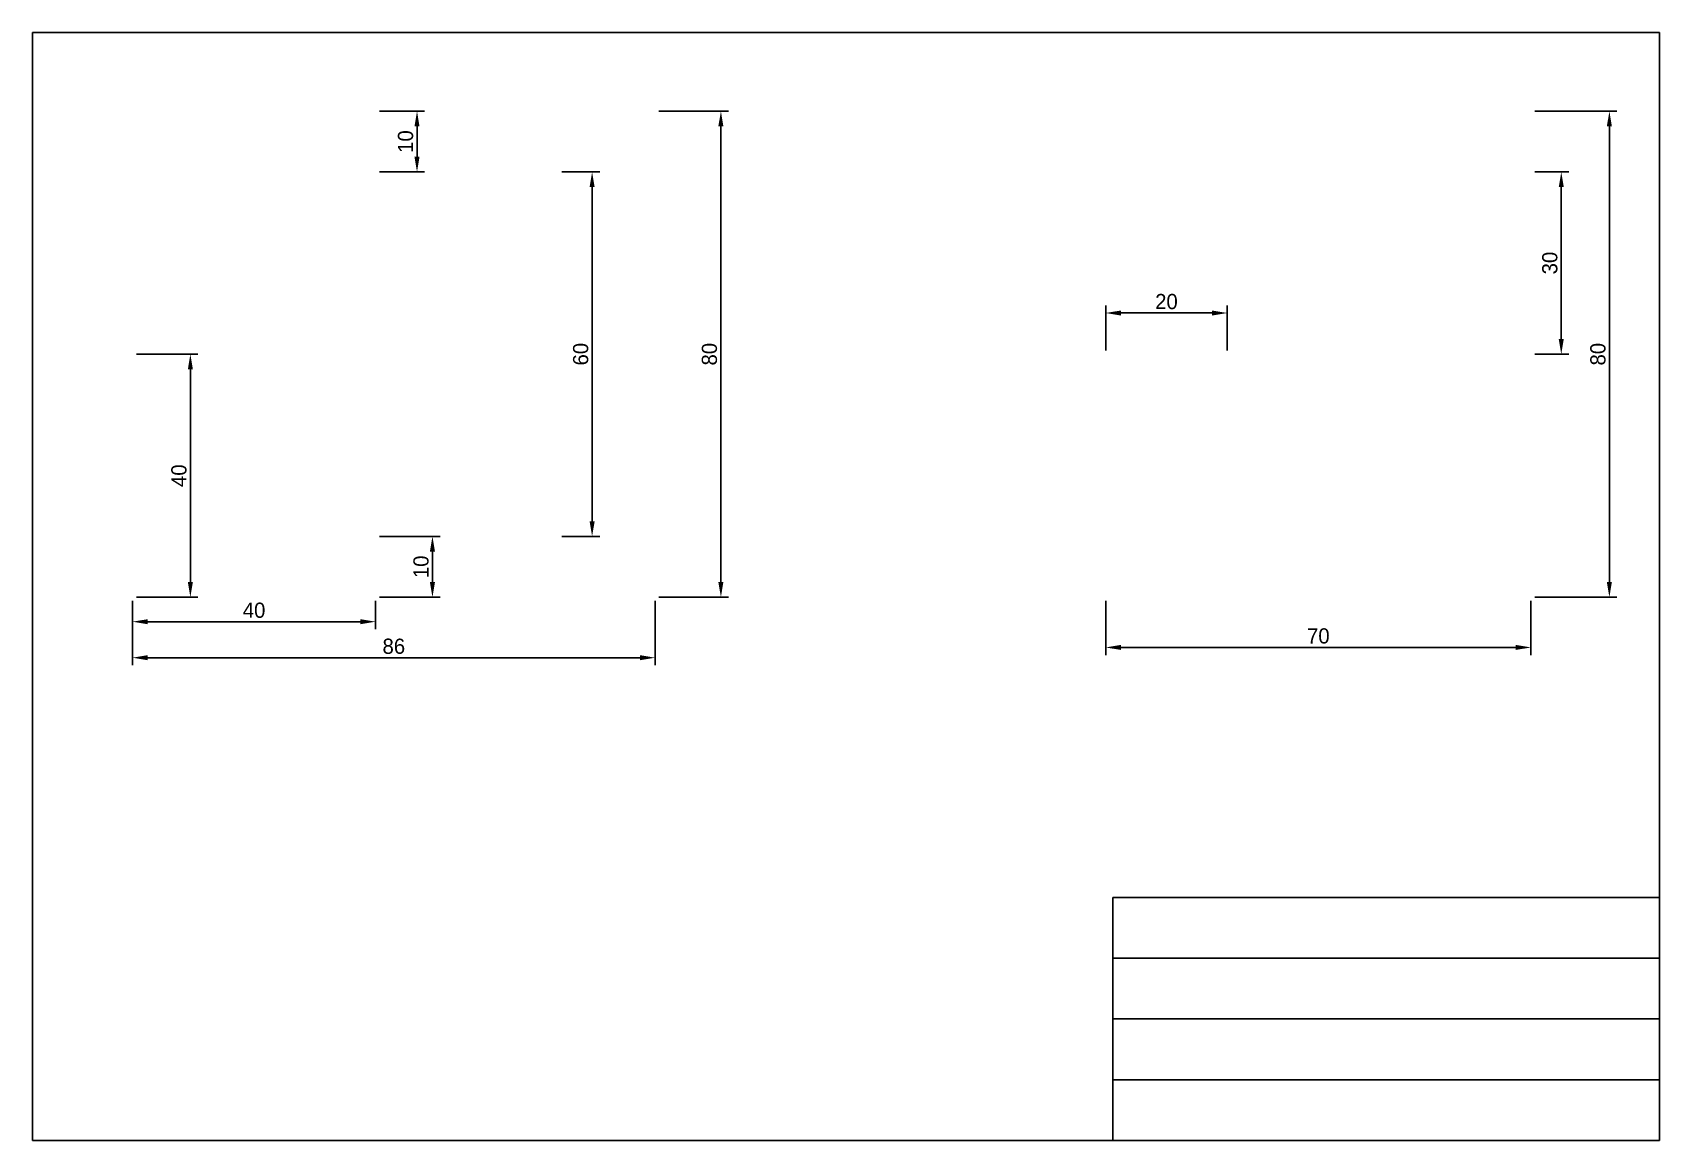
# Paper-space layout 'Layout1' of a CAD drawing. Header units: millimetres. Extents: x 10 to 278, y 9 to 192.
import ezdxf

# ---------------------------------------------------------------- set-up
doc = ezdxf.new("R2010")
doc.units = ezdxf.units.MM
doc.dimstyles.new('ISO-25', dxfattribs={"dimtxt": 2.5, "dimasz": 2.5, "dimexe": 1.25, "dimexo": 0.625, "dimtad": 1, "dimtxsty": 'Standard', "dimcen": 2.5, "dimadec": 0, "dimazin": 0, "dimtfac": 1, "dimtmove": 0, "dimatfit": 3, "dimfxl": 1, "dimarcsym": 0})

# ---------------------------------------------------------------- blocks, each defined once
blk = doc.blocks.new('*D24')
at = {"color": 0, "lineweight": -2, "transparency": 16777216}
for p, q in [((257.43, 168.63), (263.04, 168.63)), ((261.79, 141.13), (261.79, 166.13)), ((257.43, 138.63), (263.04, 138.63))]:
    blk.add_line(p, q, dxfattribs=at)
at = {"color": 0, "transparency": 16777216}
for points in [[(261.37, 166.13), (262.2, 166.13), (261.79, 168.63)], [(261.37, 141.13), (262.2, 141.13), (261.79, 138.63)]]:
    blk.add_solid(points, dxfattribs=at)
at = {"layer": 'Defpoints', "color": 0, "transparency": 16777216}
for p in [(256.8, 168.63), (261.79, 168.63), (256.8, 138.63)]:
    blk.add_point(p, dxfattribs=at)
at = {"color": 0, "transparency": 16777216, "insert": (259.91, 153.63), "char_height": 2.5, "attachment_point": 5, "rotation": 90}
blk.add_mtext('30', dxfattribs=at)
blk = doc.blocks.new('*D25')
at = {"color": 0, "lineweight": -2, "transparency": 16777216}
for p, q in [((257.43, 178.63), (270.96, 178.63)), ((269.71, 176.13), (269.71, 101.13)), ((257.43, 98.63), (270.96, 98.63))]:
    blk.add_line(p, q, dxfattribs=at)
at = {"color": 0, "transparency": 16777216}
for points in [[(269.29, 176.13), (270.12, 176.13), (269.71, 178.63)], [(269.29, 101.13), (270.12, 101.13), (269.71, 98.63)]]:
    blk.add_solid(points, dxfattribs=at)
at = {"layer": 'Defpoints', "color": 0, "transparency": 16777216}
for p in [(256.8, 178.63), (256.8, 98.63), (269.71, 98.63)]:
    blk.add_point(p, dxfattribs=at)
at = {"color": 0, "transparency": 16777216, "insert": (267.83, 138.63), "char_height": 2.5, "attachment_point": 5, "rotation": 90}
blk.add_mtext('80', dxfattribs=at)
blk = doc.blocks.new('*D26')
at = {"color": 0, "lineweight": -2, "transparency": 16777216}
for p, q in [((186.8, 139.26), (186.8, 146.66)), ((189.3, 145.41), (204.3, 145.41)), ((206.8, 139.26), (206.8, 146.66))]:
    blk.add_line(p, q, dxfattribs=at)
at = {"color": 0, "transparency": 16777216}
for points in [[(189.3, 145.82), (189.3, 144.99), (186.8, 145.41)], [(204.3, 145.82), (204.3, 144.99), (206.8, 145.41)]]:
    blk.add_solid(points, dxfattribs=at)
at = {"layer": 'Defpoints', "color": 0, "transparency": 16777216}
for p in [(206.8, 145.41), (186.8, 138.63), (206.8, 138.63)]:
    blk.add_point(p, dxfattribs=at)
at = {"color": 0, "transparency": 16777216, "insert": (196.8, 147.28), "char_height": 2.5, "attachment_point": 5}
blk.add_mtext('20', dxfattribs=at)
blk = doc.blocks.new('*D27')
at = {"color": 0, "lineweight": -2, "transparency": 16777216}
for p, q in [((186.8, 98.01), (186.8, 89.11)), ((256.8, 98.01), (256.8, 89.11)), ((189.3, 90.36), (254.3, 90.36))]:
    blk.add_line(p, q, dxfattribs=at)
at = {"color": 0, "transparency": 16777216}
for points in [[(189.3, 90.78), (189.3, 89.95), (186.8, 90.36)], [(254.3, 90.78), (254.3, 89.95), (256.8, 90.36)]]:
    blk.add_solid(points, dxfattribs=at)
at = {"layer": 'Defpoints', "color": 0, "transparency": 16777216}
for p in [(186.8, 98.63), (256.8, 98.63), (256.8, 90.36)]:
    blk.add_point(p, dxfattribs=at)
at = {"color": 0, "transparency": 16777216, "insert": (221.8, 92.24), "char_height": 2.5, "attachment_point": 5}
blk.add_mtext('70', dxfattribs=at)
blk = doc.blocks.new('*D28')
at = {"color": 0, "lineweight": -2, "transparency": 16777216}
for p, q in [((113.25, 178.63), (124.71, 178.63)), ((123.46, 176.13), (123.46, 101.13)), ((113.25, 98.63), (124.71, 98.63))]:
    blk.add_line(p, q, dxfattribs=at)
at = {"color": 0, "transparency": 16777216}
for points in [[(123.04, 176.13), (123.87, 176.13), (123.46, 178.63)], [(123.04, 101.13), (123.87, 101.13), (123.46, 98.63)]]:
    blk.add_solid(points, dxfattribs=at)
at = {"layer": 'Defpoints', "color": 0, "transparency": 16777216}
for p in [(112.62, 178.63), (112.62, 98.63), (123.46, 98.63)]:
    blk.add_point(p, dxfattribs=at)
at = {"color": 0, "transparency": 16777216, "insert": (121.58, 138.63), "char_height": 2.5, "attachment_point": 5, "rotation": 90}
blk.add_mtext('80', dxfattribs=at)
blk = doc.blocks.new('*D29')
at = {"color": 0, "lineweight": -2, "transparency": 16777216}
for p, q in [((97.25, 168.63), (103.51, 168.63)), ((102.26, 111.13), (102.26, 166.13)), ((97.25, 108.63), (103.51, 108.63))]:
    blk.add_line(p, q, dxfattribs=at)
at = {"color": 0, "transparency": 16777216}
for points in [[(101.85, 166.13), (102.68, 166.13), (102.26, 168.63)], [(101.85, 111.13), (102.68, 111.13), (102.26, 108.63)]]:
    blk.add_solid(points, dxfattribs=at)
at = {"layer": 'Defpoints', "color": 0, "transparency": 16777216}
for p in [(96.62, 168.63), (102.26, 168.63), (96.62, 108.63)]:
    blk.add_point(p, dxfattribs=at)
at = {"color": 0, "transparency": 16777216, "insert": (100.39, 138.63), "char_height": 2.5, "attachment_point": 5, "rotation": 90}
blk.add_mtext('60', dxfattribs=at)
blk = doc.blocks.new('*D30')
at = {"color": 0, "lineweight": -2, "transparency": 16777216}
for p, q in [((67.25, 108.63), (77.23, 108.63)), ((75.98, 106.13), (75.98, 101.13)), ((67.25, 98.63), (77.23, 98.63))]:
    blk.add_line(p, q, dxfattribs=at)
at = {"color": 0, "transparency": 16777216}
for points in [[(75.56, 106.13), (76.4, 106.13), (75.98, 108.63)], [(75.56, 101.13), (76.4, 101.13), (75.98, 98.63)]]:
    blk.add_solid(points, dxfattribs=at)
at = {"layer": 'Defpoints', "color": 0, "transparency": 16777216}
for p in [(66.62, 108.63), (66.62, 98.63), (75.98, 98.63)]:
    blk.add_point(p, dxfattribs=at)
at = {"color": 0, "transparency": 16777216, "insert": (74.11, 103.63), "char_height": 2.5, "attachment_point": 5, "rotation": 90}
blk.add_mtext('10', dxfattribs=at)
blk = doc.blocks.new('*D31')
at = {"color": 0, "lineweight": -2, "transparency": 16777216}
for p, q in [((27.25, 138.63), (37.38, 138.63)), ((36.13, 136.13), (36.13, 101.13)), ((27.25, 98.63), (37.38, 98.63))]:
    blk.add_line(p, q, dxfattribs=at)
at = {"color": 0, "transparency": 16777216}
for points in [[(35.72, 136.13), (36.55, 136.13), (36.13, 138.63)], [(35.72, 101.13), (36.55, 101.13), (36.13, 98.63)]]:
    blk.add_solid(points, dxfattribs=at)
at = {"layer": 'Defpoints', "color": 0, "transparency": 16777216}
for p in [(26.62, 138.63), (26.62, 98.63), (36.13, 98.63)]:
    blk.add_point(p, dxfattribs=at)
at = {"color": 0, "transparency": 16777216, "insert": (34.26, 118.63), "char_height": 2.5, "attachment_point": 5, "rotation": 90}
blk.add_mtext('40', dxfattribs=at)
blk = doc.blocks.new('*D32')
at = {"color": 0, "lineweight": -2, "transparency": 16777216}
for p, q in [((67.25, 178.63), (74.69, 178.63)), ((73.44, 176.13), (73.44, 171.13)), ((67.25, 168.63), (74.69, 168.63))]:
    blk.add_line(p, q, dxfattribs=at)
at = {"color": 0, "transparency": 16777216}
for points in [[(73.02, 176.13), (73.85, 176.13), (73.44, 178.63)], [(73.02, 171.13), (73.85, 171.13), (73.44, 168.63)]]:
    blk.add_solid(points, dxfattribs=at)
at = {"layer": 'Defpoints', "color": 0, "transparency": 16777216}
for p in [(66.62, 178.63), (66.62, 168.63), (73.44, 168.63)]:
    blk.add_point(p, dxfattribs=at)
at = {"color": 0, "transparency": 16777216, "insert": (71.56, 173.63), "char_height": 2.5, "attachment_point": 5, "rotation": 90}
blk.add_mtext('10', dxfattribs=at)
blk = doc.blocks.new('*D33')
at = {"color": 0, "lineweight": -2, "transparency": 16777216}
for p, q in [((26.62, 98.01), (26.62, 93.35)), ((66.62, 98.01), (66.62, 93.35)), ((29.12, 94.6), (64.12, 94.6))]:
    blk.add_line(p, q, dxfattribs=at)
at = {"color": 0, "transparency": 16777216}
for points in [[(29.12, 95.01), (29.12, 94.18), (26.62, 94.6)], [(64.12, 95.01), (64.12, 94.18), (66.62, 94.6)]]:
    blk.add_solid(points, dxfattribs=at)
at = {"layer": 'Defpoints', "color": 0, "transparency": 16777216}
for p in [(26.62, 98.63), (66.62, 98.63), (66.62, 94.6)]:
    blk.add_point(p, dxfattribs=at)
at = {"color": 0, "transparency": 16777216, "insert": (46.62, 96.47), "char_height": 2.5, "attachment_point": 5}
blk.add_mtext('40', dxfattribs=at)
blk = doc.blocks.new('*D34')
at = {"color": 0, "lineweight": -2, "transparency": 16777216}
for p, q in [((26.62, 98.01), (26.62, 87.42)), ((112.62, 98.01), (112.62, 87.42)), ((29.12, 88.67), (110.12, 88.67))]:
    blk.add_line(p, q, dxfattribs=at)
at = {"color": 0, "transparency": 16777216}
for points in [[(29.12, 89.09), (29.12, 88.25), (26.62, 88.67)], [(110.12, 89.09), (110.12, 88.25), (112.62, 88.67)]]:
    blk.add_solid(points, dxfattribs=at)
at = {"layer": 'Defpoints', "color": 0, "transparency": 16777216}
for p in [(26.62, 98.63), (112.62, 98.63), (112.62, 88.67)]:
    blk.add_point(p, dxfattribs=at)
at = {"color": 0, "transparency": 16777216, "insert": (69.62, 90.54), "char_height": 2.5, "attachment_point": 5}
blk.add_mtext('86', dxfattribs=at)

psp = doc.layouts.get("Layout1")

# ---------------------------------------------------------------- linework, layer by layer
for p, q in [((10.153, 191.574), (277.951, 191.574)), ((10.153, 9.208), (10.153, 191.574)), ((277.951, 191.574), (277.951, 9.208)), ((187.951, 49.208), (187.951, 9.208)), ((277.951, 49.208), (187.951, 49.208)), ((277.951, 39.208), (187.951, 39.208)), ((277.951, 29.208), (187.951, 29.208)), ((277.951, 19.208), (187.951, 19.208)), ((277.951, 9.208), (10.153, 9.208))]:
    psp.add_line(p, q)

# ---------------------------------------------------------------- dimensions: what is measured, and where the dimension line sits
for base, p1, p2, picture, middle in [((73.437, 168.631), (66.622, 178.631), (66.622, 168.631), '*D32', (71.562, 173.631)), ((123.458, 98.631), (112.622, 178.631), (112.622, 98.631), '*D28', (121.583, 138.631)), ((269.706, 98.631), (256.805, 178.631), (256.805, 98.631), '*D25', (267.831, 138.631)), ((102.263, 168.631), (96.622, 108.631), (96.622, 168.631), '*D29', (100.388, 138.631)), ((261.785, 168.631), (256.805, 138.631), (256.805, 168.631), '*D24', (259.91, 153.631)), ((36.133, 98.631), (26.622, 138.631), (26.622, 98.631), '*D31', (34.258, 118.631)), ((75.98, 98.631), (66.622, 108.631), (66.622, 98.631), '*D30', (74.105, 103.631))]:
    dim = psp.add_linear_dim(base=base, p1=p1, p2=p2, angle=90, dimstyle='ISO-25', override={"dimlfac": -1})
    dim.commit()
    dim.dimension.update_dxf_attribs({"geometry": picture, "text_midpoint": middle})
for base, p1, p2, picture, middle in [((206.805, 145.406), (186.805, 138.631), (206.805, 138.631), '*D26', (196.805, 147.281)), ((66.622, 94.596), (26.622, 98.631), (66.622, 98.631), '*D33', (46.622, 96.471)), ((112.622, 88.668), (26.622, 98.631), (112.622, 98.631), '*D34', (69.622, 90.543)), ((256.805, 90.362), (186.805, 98.631), (256.805, 98.631), '*D27', (221.805, 92.237))]:
    dim = psp.add_linear_dim(base=base, p1=p1, p2=p2, dimstyle='ISO-25', override={"dimlfac": -1})
    dim.commit()
    dim.dimension.update_dxf_attribs({"geometry": picture, "text_midpoint": middle})

doc.saveas('drawing.dxf')
